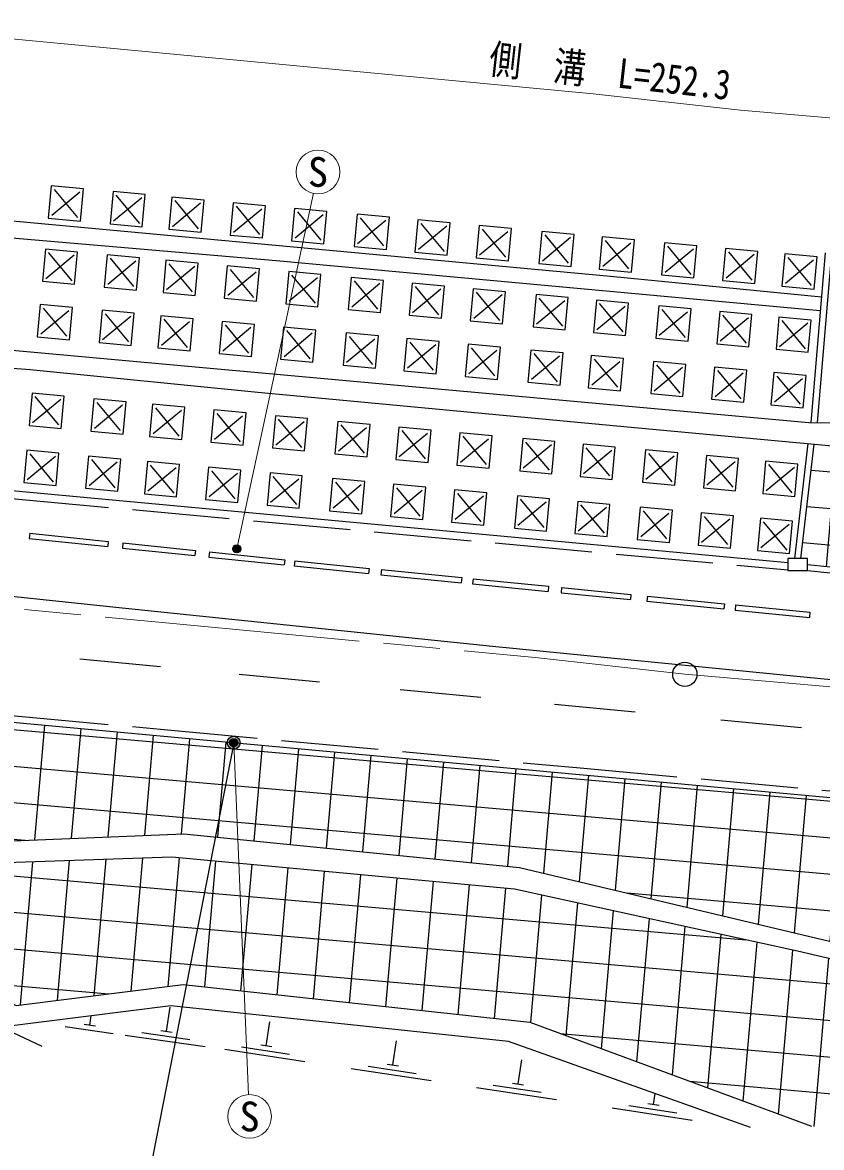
# Model space of a CAD drawing. Units: millimetres at full size, sheet at 1:1000; details may follow other scales. Extents: x 40000 to 680000, y 20000 to 380000.
# Drawn here: x 340108 to 389472, y 262945 to 332420 of the extents above; entities that cross this region are included whole.
import ezdxf
from ezdxf.enums import TextEntityAlignment as Align

# ---------------------------------------------------------------- set-up
doc = ezdxf.new("R2010")
doc.units = ezdxf.units.MM
doc.header["$LTSCALE"] = 1000
doc.linetypes.add('CHAIN', pattern=[18.5, 12, -1.5, 3.5, -1.5])
doc.linetypes.add('DASHED', pattern=[7.5, 6, -1.5])
for name, color, linetype, lineweight in [('M-BGD', 7, 'Continuous', 25), ('M-BMK', 2, 'CHAIN', 13), ('M-BMK-SRVR', 3, 'Continuous', 25), ('M-STR-HTXT', 7, 'Continuous', 13), ('M-STR-STRC', 7, 'Continuous', 25)]:
    doc.layers.add(name, color=color, linetype=linetype, lineweight=lineweight)
doc.styles.add('ＭＳ ゴシック', font='')
doc.styles.get('ＭＳ ゴシック').set_extended_font_data('MS Gothic')
pattern_1 = [(85, (0, -0), (-2241.438, 196.1), []), (175, (0, -0), (-196.1, -2241.438), [])]

msp = doc.modelspace()

# ---------------------------------------------------------------- hatches: boundary and pattern name
at = {"layer": 'M-BGD'}
h = msp.add_hatch(dxfattribs=at)
h.set_pattern_fill('USER', color=256, style=0, pattern_type=2)
h.set_pattern_definition(pattern_1)
h.paths.add_polyline_path([(399264, 301553), (400812, 303627), (398929, 309265), (392142, 306085), (389023, 306377), (388196, 299312), (388612, 299312), (388612, 298941), (394589, 298327)])
h = msp.add_hatch(dxfattribs=at)
h.set_pattern_fill('USER', color=256, style=0, pattern_type=2)
h.set_pattern_definition(pattern_1)
h.paths.add_polyline_path([(410912, 271355), (422067, 271338), (432142, 273016), (437165, 273675), (440214, 274193), (440210, 281085), (423046, 281462), (421171, 281662), (400131, 283637), (374524, 285971), (348604, 288363), (312271, 291724), (312178, 290991), (311790, 287948), (319621, 281718), (320403, 281096), (350068, 282324), (370806, 280247), (397073, 274006)])
h = msp.add_hatch(dxfattribs=at)
h.set_pattern_fill('USER', color=256, style=0, pattern_type=2)
h.set_pattern_definition(pattern_1)
h.paths.add_polyline_path([(418973, 269114), (408773, 270684), (396722, 273041), (387983, 275063), (370509, 278908), (349335, 280877), (322194, 279941), (322216, 279287), (339721, 271718), (350040, 273002), (371455, 270680), (388848, 264259), (397626, 263224), (401586, 267208), (407546, 266510)])
at = {"layer": 'M-STR-STRC'}
for points in [[(353569, 300038, -1), (353129, 299798, -1)], [(352818, 287728, -1), (353493, 288158, -0.41421), (353370, 287606, -0.41421)], [(353375, 288062, -1), (352936, 287823, -1)]]:
    msp.add_hatch(color=256, dxfattribs=at).paths.add_polyline_path(points)

# ---------------------------------------------------------------- linework, layer by layer
at = {"layer": 'M-BGD'}
for p, q in [((341918, 320518), (343659, 321964)), ((342066, 322112), (343511, 320371)), ((345884, 321758), (347330, 320017)), ((345737, 320165), (347478, 321610)), ((349368, 319828), (351109, 321274)), ((349516, 321421), (350962, 319681)), ((353303, 321071), (354749, 319330)), ((353155, 319477), (354896, 320923)), ((356948, 319126), (358689, 320572)), ((357096, 320719), (358542, 318979)), ((360962, 320361), (362408, 318620)), ((360814, 318768), (362555, 320214)), ((364574, 318420), (366315, 319865)), ((364722, 320013), (366167, 318272)), ((368501, 319663), (369946, 317922)), ((368353, 318070), (370094, 319515)), ((372230, 317710), (373971, 319156)), ((372378, 319304), (373824, 317563)), ((376106, 318958), (377552, 317217)), ((341704, 318212), (343150, 316472)), ((375958, 317365), (377699, 318811)), ((379814, 317008), (381555, 318453)), ((379962, 318601), (381408, 316860)), ((383726, 318252), (385172, 316512)), ((341557, 316619), (343298, 318065)), ((345376, 316265), (347116, 317711)), ((345523, 317859), (346969, 316118)), ((349155, 317522), (350600, 315781)), ((383579, 316659), (385320, 318105)), ((387241, 316320), (388981, 317765)), ((387388, 317913), (388834, 316172)), ((389701, 318190), (388816, 307714)), ((390095, 318189), (389210, 307713)), ((349007, 315929), (350748, 317375)), ((352794, 315578), (354535, 317024)), ((352942, 317171), (354387, 315431)), ((356735, 316820), (358180, 315079)), ((356587, 315227), (358328, 316672)), ((360453, 314869), (362194, 316314)), ((360601, 316462), (362046, 314721)), ((364360, 316114), (365806, 314373)), ((364213, 314520), (365954, 315966)), ((367992, 314170), (369733, 315616)), ((368140, 315763), (369585, 314023)), ((341387, 314786), (342833, 313045)), ((371869, 313811), (373610, 315257)), ((372017, 315404), (373462, 313663)), ((375597, 313466), (377338, 314911)), ((375745, 315059), (377190, 313318)), ((341239, 313193), (342980, 314638)), ((345058, 312839), (346799, 314285)), ((345206, 314432), (346651, 312691)), ((348837, 314096), (350283, 312355)), ((379453, 313109), (381194, 314554)), ((379601, 314702), (381046, 312961)), ((383218, 312760), (384958, 314205)), ((383365, 314353), (384811, 312612)), ((348690, 312503), (350431, 313948)), ((352477, 312152), (354218, 313597)), ((352624, 313745), (354070, 312004)), ((356417, 313394), (357863, 311653)), ((386880, 312421), (388620, 313866)), ((387027, 314014), (388473, 312273)), ((356270, 311800), (358011, 313246)), ((360136, 311442), (361876, 312888)), ((360283, 313035), (361729, 311295)), ((364043, 312687), (365489, 310946)), ((363895, 311094), (365636, 312540)), ((367675, 310744), (369415, 312189)), ((367822, 312337), (369268, 310596)), ((371699, 311978), (373145, 310237)), ((371552, 310385), (373292, 311830)), ((375280, 310039), (377021, 311485)), ((375427, 311633), (376873, 309892)), ((379283, 311275), (380729, 309535)), ((379136, 309682), (380877, 311128)), ((382900, 309333), (384641, 310779)), ((383048, 310927), (384493, 309186)), ((386710, 310587), (388155, 308847)), ((386562, 308994), (388303, 310440)), ((340733, 307722), (342473, 309167)), ((340880, 309315), (342326, 307574)), ((344551, 307368), (346292, 308813)), ((344699, 308961), (346145, 307220)), ((348183, 307031), (349924, 308477)), ((348331, 308625), (349776, 306884)), ((351970, 306681), (353711, 308126)), ((352117, 308274), (353563, 306533)), ((355763, 306329), (357504, 307775)), ((355911, 307922), (357356, 306182)), ((359629, 305971), (361370, 307417)), ((359776, 307564), (361222, 305823)), ((363536, 307216), (364982, 305475)), ((363389, 305623), (365129, 307068)), ((367168, 305273), (368908, 306718)), ((367315, 306866), (368761, 305125)), ((371192, 306507), (372638, 304766)), ((387827, 299312), (388657, 306411)), ((340553, 305783), (341998, 304042)), ((371045, 304914), (372786, 306359)), ((374773, 304568), (376514, 306014)), ((374921, 306161), (376366, 304421)), ((378777, 305804), (380222, 304063)), ((388196, 299312), (389023, 306377)), ((340405, 304189), (342146, 305635)), ((344224, 303836), (345965, 305281)), ((344372, 305429), (345817, 303688)), ((348003, 305092), (349449, 303352)), ((378629, 304211), (380370, 305657)), ((382393, 303862), (384134, 305308)), ((382541, 305455), (383987, 303715)), ((386203, 305116), (387648, 303375)), ((347856, 303499), (349597, 304945)), ((351643, 303148), (353383, 304594)), ((351790, 304742), (353236, 303001)), ((355583, 304390), (357029, 302649)), ((386055, 303523), (387796, 304969)), ((331971, 304202), (387386, 299069)), ((355436, 302797), (357177, 304243)), ((359302, 302439), (361042, 303885)), ((359449, 304032), (360895, 302291)), ((363209, 303684), (364655, 301943)), ((363061, 302091), (364802, 303536)), ((366840, 301741), (368581, 303186)), ((366988, 303334), (368434, 301593)), ((370865, 302975), (372311, 301234)), ((370718, 301381), (372458, 302827)), ((374446, 301036), (376187, 302482)), ((374593, 302629), (376039, 300888)), ((378449, 302272), (379895, 300531)), ((378302, 300679), (380043, 302124)), ((382066, 300330), (383807, 301776)), ((382214, 301923), (383659, 300183)), ((385876, 301584), (387321, 299843)), ((340557, 300877), (340524, 300559)), ((340557, 300877), (345407, 300374)), ((385728, 299991), (387469, 301436)), ((340524, 300559), (345374, 300056)), ((345407, 300374), (345374, 300056)), ((346316, 300280), (346283, 299962)), ((346316, 300280), (350791, 299815)), ((346283, 299962), (350758, 299497)), ((350791, 299815), (350758, 299497)), ((351656, 299726), (351623, 299408)), ((351656, 299726), (356316, 299242)), ((351623, 299408), (356283, 298924)), ((356316, 299242), (356283, 298924)), ((356933, 299178), (356900, 298860)), ((388612, 298941), (399902, 297782)), ((361520, 298710), (361488, 298391)), ((362286, 298633), (362254, 298315)), ((362254, 298315), (367213, 297821)), ((362286, 298633), (367245, 298140)), ((367245, 298140), (367213, 297821)), ((367952, 298069), (367920, 297751)), ((367952, 298069), (372608, 297606)), ((367920, 297751), (372577, 297287)), ((372608, 297606), (372577, 297287)), ((373410, 297526), (373379, 297208)), ((373410, 297526), (377696, 297099)), ((373379, 297208), (377664, 296781)), ((377696, 297099), (377664, 296781)), ((378720, 296997), (378689, 296679)), ((378689, 296679), (383443, 296206)), ((378720, 296997), (383474, 296524)), ((383474, 296524), (383443, 296206)), ((384163, 296455), (384132, 296137)), ((384132, 296137), (388721, 295680)), ((384163, 296455), (388753, 295998)), ((388753, 295998), (388721, 295680)), ((344269, 270505), (344351, 271074)), ((349008, 270127), (349222, 271612)), ((342742, 270422), (345712, 269995)), ((343923, 270555), (344616, 270456)), ((355173, 269229), (355397, 270712)), ((346448, 269889), (351397, 269178)), ((347481, 270044), (350450, 269617)), ((348662, 270177), (349355, 270078)), ((352611, 269009), (357555, 268261)), ((353645, 269156), (356611, 268708)), ((354827, 269281), (355519, 269176)), ((362984, 268047), (363208, 269530)), ((370725, 266875), (370949, 268358)), ((360422, 267827), (365366, 267079)), ((361456, 267974), (364422, 267525)), ((362638, 268099), (363330, 267994)), ((369197, 266803), (372163, 266354)), ((370379, 266928), (371071, 266823)), ((368163, 266656), (373107, 265908)), ((379095, 265608), (379196, 266275)), ((377567, 265536), (380534, 265087)), ((378749, 265661), (379441, 265556)), ((376534, 265389), (381478, 264641))]:
    msp.add_line(p, q, dxfattribs=at)
at = {"layer": 'M-BGD', "linetype": 'DASHED'}
for p, q in [((331971, 303707), (387386, 298620)), ((388612, 298570), (399902, 297411))]:
    msp.add_line(p, q, dxfattribs=at)
at = {"layer": 'M-BGD'}
for points in [[(332943, 322170), (333902, 320679), (376438, 316750), (389472, 315484)], [(389399, 314613), (355788, 317695), (332467, 319694)], [(332174, 312835), (388696, 307715), (392720, 307699), (399568, 310698)], [(332122, 311622), (340579, 310984), (354644, 309596), (378143, 307397), (392142, 306085), (398929, 309265), (400812, 303627), (399264, 301553), (394589, 298327)], [(356900, 298860), (359693, 298570), (361488, 298391)], [(356933, 299178), (359725, 298888), (361520, 298710)], [(306016, 287627), (306441, 289804), (309667, 291965), (348604, 288363), (374524, 285971), (400131, 283637), (421171, 281662), (423046, 281462), (462887, 280587)], [(319621, 281718), (320403, 281096), (350068, 282324), (370806, 280247), (397073, 274006), (410912, 271355), (422067, 271338)], [(418973, 269114), (408773, 270684), (396722, 273041), (387983, 275063), (370509, 278908), (349335, 280877), (322194, 279941), (322216, 279287), (339721, 271718), (350040, 273002), (371455, 270680), (388848, 264259)], [(385078, 264187), (370132, 269493), (349270, 271699), (338811, 270371), (341297, 269213)]]:
    msp.add_lwpolyline(points, dxfattribs=at)
for points in [[(341700, 320338), (343692, 320153), (343876, 322145), (341885, 322329)], [(345519, 319984), (347511, 319800), (347695, 321791), (345704, 321975)], [(349151, 319648), (351142, 319463), (351327, 321455), (349335, 321639)], [(352938, 319297), (354929, 319112), (355114, 321104), (353122, 321288)], [(356731, 318945), (358722, 318761), (358907, 320752), (356915, 320937)], [(360597, 318587), (362588, 318403), (362773, 320394), (360781, 320579)], [(364357, 318239), (366348, 318054), (366532, 320046), (364541, 320230)], [(368136, 317889), (370127, 317704), (370312, 319696), (368320, 319880)], [(372013, 317530), (374004, 317345), (374189, 319337), (372197, 319521)], [(375741, 317184), (377732, 317000), (377917, 318991), (375925, 319176)], [(341339, 316438), (343331, 316254), (343515, 318245), (341524, 318430)], [(379597, 316827), (381588, 316643), (381773, 318634), (379781, 318819)], [(383361, 316478), (385353, 316294), (385537, 318285), (383546, 318470)], [(345158, 316085), (347150, 315900), (347334, 317892), (345343, 318076)], [(348790, 315748), (350781, 315564), (350966, 317555), (348974, 317740)], [(387023, 316139), (389015, 315955), (389199, 317946), (387208, 318131)], [(352577, 315397), (354568, 315213), (354753, 317204), (352761, 317389)], [(356370, 315046), (358361, 314862), (358546, 316853), (356554, 317038)], [(360236, 314688), (362227, 314503), (362411, 316495), (360420, 316679)], [(363995, 314340), (365987, 314155), (366171, 316147), (364180, 316331)], [(367774, 313990), (369766, 313805), (369950, 315797), (367959, 315981)], [(371652, 313630), (373643, 313446), (373827, 315437), (371836, 315622)], [(341022, 313012), (343013, 312828), (343198, 314819), (341206, 315004)], [(375380, 313285), (377371, 313101), (377556, 315092), (375564, 315276)], [(379236, 312928), (381227, 312743), (381412, 314735), (379420, 314919)], [(344841, 312658), (346832, 312474), (347017, 314465), (345025, 314650)], [(348472, 312322), (350464, 312137), (350648, 314129), (348657, 314313)], [(383000, 312579), (384991, 312395), (385176, 314386), (383185, 314571)], [(386662, 312240), (388653, 312055), (388838, 314047), (386846, 314231)], [(352259, 311971), (354251, 311787), (354435, 313778), (352444, 313963)], [(356052, 311620), (358044, 311435), (358228, 313427), (356237, 313611)], [(359918, 311262), (361910, 311077), (362094, 313069), (360103, 313253)], [(363678, 310913), (365669, 310729), (365854, 312720), (363862, 312905)], [(367457, 310563), (369448, 310379), (369633, 312370), (367641, 312555)], [(371334, 310204), (373326, 310020), (373510, 312011), (371519, 312195)], [(375062, 309859), (377054, 309674), (377238, 311666), (375247, 311850)], [(378918, 309501), (380910, 309317), (381094, 311308), (379103, 311493)], [(382683, 309153), (384674, 308968), (384859, 310960), (382867, 311144)], [(386345, 308814), (388336, 308629), (388520, 310620), (386529, 310805)], [(340515, 307541), (342506, 307356), (342691, 309348), (340699, 309532)], [(344334, 307187), (346325, 307003), (346510, 308994), (344518, 309179)], [(347965, 306851), (349957, 306666), (350141, 308658), (348150, 308842)], [(351752, 306500), (353744, 306315), (353928, 308307), (351937, 308491)], [(355545, 306149), (357537, 305964), (357721, 307955), (355730, 308140)], [(359411, 305790), (361403, 305606), (361587, 307597), (359596, 307782)], [(363171, 305442), (365163, 305258), (365347, 307249), (363356, 307434)], [(366950, 305092), (368942, 304908), (369126, 306899), (367135, 307083)], [(370827, 304733), (372819, 304548), (373003, 306540), (371012, 306724)], [(340188, 304009), (342179, 303824), (342364, 305816), (340372, 306000)], [(374555, 304387), (376547, 304203), (376731, 306194), (374740, 306379)], [(378411, 304030), (380403, 303846), (380587, 305837), (378596, 306022)], [(344007, 303655), (345998, 303470), (346183, 305462), (344191, 305646)], [(347638, 303319), (349630, 303134), (349814, 305126), (347823, 305310)], [(382176, 303682), (384167, 303497), (384352, 305489), (382360, 305673)], [(385838, 303342), (387829, 303158), (388014, 305149), (386022, 305334)], [(351425, 302968), (353417, 302783), (353601, 304775), (351610, 304959)], [(355218, 302616), (357210, 302432), (357394, 304423), (355403, 304608)], [(359084, 302258), (361076, 302074), (361260, 304065), (359269, 304250)], [(362844, 301910), (364835, 301725), (365020, 303717), (363028, 303901)], [(366623, 301560), (368614, 301375), (368799, 303367), (366807, 303551)], [(370500, 301201), (372492, 301016), (372676, 303008), (370685, 303192)], [(374228, 300855), (376220, 300671), (376404, 302662), (374413, 302847)], [(378084, 300498), (380076, 300314), (380260, 302305), (378269, 302490)], [(381849, 300149), (383840, 299965), (384025, 301956), (382033, 302141)], [(385510, 299810), (387502, 299626), (387686, 301617), (385695, 301802)], [(387386, 298570), (388612, 298570), (388612, 299312), (387386, 299312)]]:
    msp.add_lwpolyline(points, close=True, dxfattribs=at)
at = {"layer": 'M-BGD', "linetype": 'DASHED'}
msp.add_lwpolyline([(305540, 287348), (306068, 290052), (309558, 292390), (348642, 288775), (374562, 286383), (400169, 284049), (421213, 282073), (423072, 281875), (462887, 281001)], dxfattribs=at)
at = {"layer": 'M-BMK'}
msp.add_lwpolyline([(196136, 294419), (212221, 296486), (227062, 298102), (236329, 298903), (246002, 299495), (253142, 299914), (261889, 300176), (268549, 300285), (281953, 300260), (291690, 300020), (302613, 299527), (310267, 298996), (326793, 297444), (348968, 295352), (371789, 293196), (381029, 292170), (397547, 290741)], dxfattribs=at)
at = {"layer": 'M-BMK-SRVR'}
msp.add_circle((381029, 292170), 750, dxfattribs=at)
at = {"layer": 'M-STR-HTXT'}
for p, q in [((353349, 299918), (358078, 321871)), ((353156, 287943), (354081, 266212))]:
    msp.add_line(p, q, dxfattribs=at)
msp.add_lwpolyline([(282969, 335245), (292909, 335001), (304613, 334473), (313115, 333883), (330067, 332290), (352255, 330197), (375368, 328014), (384470, 327003), (400694, 325599), (421263, 323664), (438307, 321974), (462869, 319552), (483399, 317484), (491604, 316808), (497338, 316386), (501755, 316271), (508622, 316294), (513397, 316531), (520391, 317149), (527423, 317967)], dxfattribs=at)
for centre in [(358363, 323191), (354138, 264863)]:
    msp.add_circle(centre, 1350, dxfattribs=at)
at = {"layer": 'M-STR-STRC'}
for p, q in [((343650, 293115), (348628, 292643)), ((353487, 292181), (358465, 291709)), ((363445, 291236), (368422, 290763)), ((372981, 290331), (377959, 289858)), ((383252, 289355), (388230, 288883)), ((353156, 287943), (345652, 249561))]:
    msp.add_line(p, q, dxfattribs=at)
msp.add_lwpolyline([(220125, 300568), (234759, 302158), (245329, 302797), (258079, 303334), (266550, 303332), (279296, 302719), (293217, 301601), (309941, 300042), (325545, 298456), (345868, 296321), (369144, 293912), (387942, 292060), (411516, 289768), (435493, 287333), (453334, 285323)], dxfattribs=at)
for centre, radius in [((353349, 299918), 250), ((353156, 287943), 400), ((353156, 287943), 250)]:
    msp.add_circle(centre, radius, dxfattribs=at)

# ---------------------------------------------------------------- texts
at = {"layer": 'M-STR-HTXT', "style": 'ＭＳ ゴシック', "width": 0.8}
msp.add_text('側\u3000溝\u3000L=252.3', height=1833, rotation=353.659, dxfattribs=at).set_placement((376245, 327917), align=Align.BOTTOM_CENTER)
at = {"layer": 'M-STR-HTXT', "style": 'ＭＳ ゴシック'}
for p in [(358363, 323191), (354138, 264863)]:
    msp.add_text('S', height=1833, dxfattribs=at).set_placement(p, align=Align.MIDDLE_CENTER)

doc.saveas('drawing.dxf')
